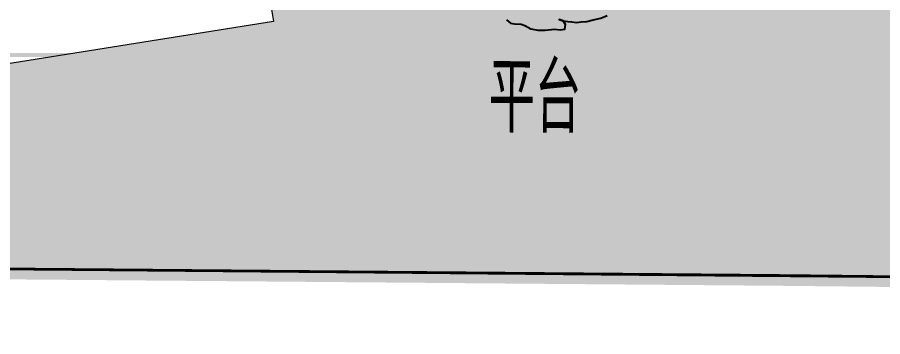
# Model space of a CAD drawing. Header units: metres. Extents: x 71066629 to 71645179, y 84793221 to 85208804.
# Drawn here: x 71352442 to 71372679, y 85018229 to 85025695 of the extents above; entities that cross this region are included whole.
import ezdxf

# ---------------------------------------------------------------- set-up
doc = ezdxf.new("R2010")
doc.units = ezdxf.units.M
doc.header["$LTSCALE"] = 1000
for name, pattern in [('CENTER', [50.800000000000004, 31.75, -6.35, 6.35, -6.35]), ('DASH', [0.35, 0.25, -0.1]), ('HIDDENX2', [19.049999999999997, 12.7, -6.35])]:
    doc.linetypes.add(name, pattern=pattern)
for name, color, linetype in [('A_SITEP_PLANT', 85, 'Continuous'), ('G-BLDG-MULT', 1, 'Continuous'), ('G-BSMT-OTLN', 5, 'HIDDENX2'), ('G-PLTG', 105, 'Continuous'), ('G-SITE-GREN', 72, 'Continuous'), ('G-SITE-PROP', 1, 'Continuous'), ('G_DRIV_ROAD', 145, 'Continuous'), ('G_N_GUIDES', 3, 'DASH'), ('G_N_PUB_TEXT', 7, 'Continuous')]:
    doc.layers.add(name, color=color, linetype=linetype)
doc.layers.add('G-ROAD-园区', color=175, linetype='Continuous', lineweight=13)
doc.styles.add('GAD A', font='$ gad e.shx', dxfattribs={"width": 0.7, "bigfont": '$ gad c.shx'})

# ---------------------------------------------------------------- blocks, each defined once
blk = doc.blocks.new('A$C1F6C256B')
at = {"layer": 'A_SITEP_PLANT'}
blk.add_lwpolyline([(1798.809115523007, 160.9994786279276), (1862.877456939488, 108.4503849010507), (1922.614918171312, 99.79068777960492), (2026.05017632345, 95.24400924422662), (2087.253544418083, 71.75305506962468), (2180.458358446136, 22.28270559842349), (2285.346392409818, 3.109500683669467), (2403.31037251628, -0.00117331586079672), (2549.083056156, 14.40685486598522), (2637.976461302489, 8.628902468073647), (2710.810035370465, 15.82770105134114), (2718.149694402178, 89.99877989414381), (2683.230261112971, 145.4289229358255), (2622.13242859306, 168.930308134557), (2683.230261112971, 145.4289229358255), (2757.615110854211, 138.010930700897), (2817.247731973766, 129.3337668678432), (2891.63258171425, 121.9157746329438), (2964.473191497382, 129.1152686161222), (3051.933987381111, 137.759807368886), (3152.477765193733, 162.4675725090783), (3267.569736191654, 188.4143425811781), (3366.773309266369, 227.7597605788906)], dxfattribs=at)
blk = doc.blocks.new('A$C237376EB')
at = {"layer": 'G-SITE-GREN', "color": 3, "linetype": 'Continuous'}
for p, q in [((792.9579188898351, 607.5181273931812), (689.6409395360824, 608.3810528199829)), ((893.6175376515021, 606.4594164278969), (792.9579188898351, 607.5181273931812))]:
    blk.add_line(p, q, dxfattribs=at)

msp = doc.modelspace()

# ---------------------------------------------------------------- hatches: boundary and pattern name
at = {"layer": 'G-PLTG'}
h = msp.add_hatch(dxfattribs=at)
h.set_pattern_fill('CROSS', color=256, scale=500, style=0)
h.set_pattern_definition([(0, (0, 0), (793.75, 793.75), [396.875, -1190.625]), (90, (198.4375, -198.4375), (-793.75, 793.75), [396.875, -1190.625])])
h.paths.add_polyline_path([(71319266.16420974, 85061914.20373057), (71338259.79781386, 85064922.49975866), (71337581.37041855, 85069205.92175344), (71314395.56959212, 85065533.65166606), (71315881.2589365, 85056153.37831788), (71294500.83823174, 85052767.05234197), (71295617.83755454, 85045714.59619378), (71312696.30574921, 85048419.55982737), (71313572.33875631, 85042888.50511622), (71296493.87056583, 85040183.54148757), (71299649.65172836, 85020258.72341262), (71318608.1060342, 85020100.38491496), (71380689.756445, 85019539.15440606), (71377332.34291835, 85040737.02916977), (71356552.9134006, 85037445.89085911), (71358430.12698108, 85025593.63077186), (71331762.56001942, 85021369.90310389), (71328477.43625359, 85042111.35825635), (71322551.2879756, 85041172.74857809)])

# ---------------------------------------------------------------- linework, layer by layer
at = {"layer": 'G-BLDG-MULT', "linetype": 'DASH', "ltscale": 5, "const_width": 300.0000142492354}
msp.add_lwpolyline([(71161602.70693433, 85145688.31245755), (71151769.04155725, 85135842.89076324), (71150398.1689868, 85065649.06076373), (71146812.78053093, 85035713.26747468), (71146233.69430053, 85006062.3948905), (71245759.10555162, 85021940.93779875), (71249143.57324001, 85022434.2386127), (71251367.8374273, 85022708.2980563), (71253589.57634135, 85022942.61597875), (71255814.98808573, 85023138.18720043), (71258043.51324026, 85023294.68018903), (71260274.44722323, 85023412.61750309), (71262506.99921297, 85023491.24433407), (71264740.7748237, 85023531.18229197), (71266961.69721334, 85023531.80365069), (71370294.91367571, 85022668.87539808), (71465841.78936413, 85021663.95444943), (71464181.04036027, 85083096.6964794), (71462703.25639734, 85137771.71238172), (71452467.57294372, 85147498.85738169), (71382301.55732763, 85146338.36337337), (71352256.1487488, 85148841.7812107), (71193416.31141314, 85146214.49663629)], close=True, dxfattribs=at)
at = {"layer": 'G-BSMT-OTLN', "ltscale": 0.1, "const_width": 200}
msp.add_lwpolyline([(71157191.58090669, 85140759.55333252), (71157191.58090669, 85135259.55333154), (71153991.5812761, 85135259.55333154), (71153991.58127633, 85005669.52005905), (71165691.58195624, 85007522.61812352), (71165691.58119047, 85013394.9157322), (71238076.46104214, 85024859.55444618), (71460791.5816469, 85024859.55444579), (71460791.58164707, 85127259.5534181), (71457591.58201651, 85127259.5534181), (71457591.58201635, 85140759.5547513)], close=True, dxfattribs=at)
at = {"layer": 'G-ROAD-园区'}
for p, q in [((71356552.9134006, 85037445.89085911), (71358430.12698106, 85025593.63077193)), ((71358430.12698106, 85025593.63077193), (71331762.5600194, 85021369.9031039))]:
    msp.add_line(p, q, dxfattribs=at)
at = {"layer": 'G-SITE-PROP', "color": 1, "linetype": 'CENTER', "ltscale": 0.1, "const_width": 500}
msp.add_lwpolyline([(71452458.80126953, 85152499.38964844), (71382468.2006836, 85151341.796875), (71352422.79052734, 85153845.21484375), (71193333.61816406, 85151213.80615234), (71161520.01953125, 85150687.62207031, 0.3938686968656183), (71146789.18457031, 85136488.40332031), (71146770.81298828, 85135982.421875), (71145403.99169922, 85065996.03271484), (71141818.60351562, 85036060.24169922), (71141157.59277344, 85002214.59960938), (71246211.79199219, 85018975.21972656), (71249543.3959961, 85019460.81542969), (71251708.61816406, 85019727.60009766), (71253878.23486328, 85019956.42089844), (71256051.39160156, 85020147.39990234), (71258227.78320312, 85020300.2319336), (71260406.43310547, 85020415.40527344), (71262586.60888672, 85020492.1875), (71264768.0053711, 85020531.18896484), (71266949.58496094, 85020531.7993164), (71370266.6015625, 85019669.00634766), (71469071.22802734, 85018629.82177734)], format="xyb", dxfattribs=at)
at = {"layer": 'G_DRIV_ROAD'}
msp.add_line((71331982.15636022, 85019983.32671475), (71381806.99883965, 85019543.50397858), dxfattribs=at)

# ---------------------------------------------------------------- block references
at = {"layer": 'A_SITEP_PLANT', "xscale": 1.5, "yscale": 1.5, "zscale": 1.5}
msp.add_blockref('A$C1F6C256B', (71361182.66632949, 85025393.53538749), dxfattribs=at)
at = {"layer": 'G_N_GUIDES', "xscale": 1000, "yscale": 1000, "zscale": 1000}
msp.add_blockref('A$C237376EB', (70577308.67682125, 84412150.79480837), dxfattribs=at)

# ---------------------------------------------------------------- texts
at = {"layer": 'G_N_PUB_TEXT', "style": 'GAD A', "width": 0.7}
msp.add_text('平台', height=1631.004444280777, rotation=359.7954958638621, dxfattribs=at).set_placement((71363458.47992694, 85023002.44928274))

doc.saveas('drawing.dxf')
